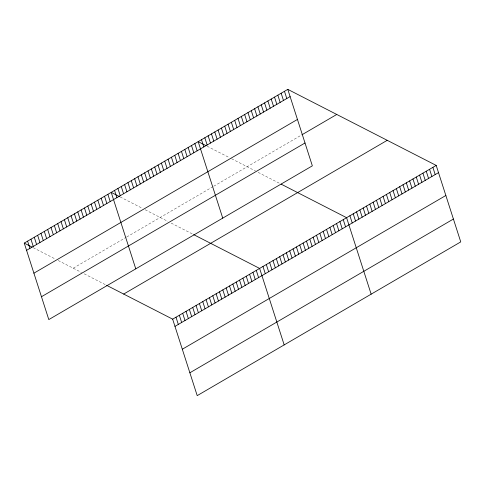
<?xml version="1.0" encoding="UTF-8"?>
<svg xmlns="http://www.w3.org/2000/svg" width="485" height="485" viewBox="0 0 485 485"><rect width="100%" height="100%" fill="white"/><g stroke="black" fill="none" stroke-linecap="round" stroke-linejoin="round"><path stroke-width="0.36" stroke-dasharray="2.42 1.82" d="M73.223 268.205L126.185 237.304M126.743 236.983L212.6 186.901M213.709 186.246L301.367 135.115M207.095 146.203L229.35 157.607M231.581 158.747L255.389 170.95M258.129 172.357L280.069 183.597M120.122 196.934L142.384 208.344M145.167 209.769L167.871 221.402M171.163 223.088L192.551 234.049M33.156 247.671L55.417 259.075M58.2 260.506L81.45 272.418M84.19 273.825L106.13 285.065"/><path stroke-width="0.73" d="M287.793 89.367L312.346 165.846L48.803 319.585L24.25 243.106L287.793 89.367L436.197 165.415L460.75 241.894L197.207 395.633L172.654 319.154L106.676 285.35M26.572 250.333L290.115 96.588M33.908 273.182L297.45 119.443M301.919 134.794L336.766 114.46M41.468 296.729L305.01 142.99M123.681 294.062L387.224 140.323M172.654 319.154L436.197 165.415M174.97 326.381L438.513 172.642M182.311 349.236L445.854 195.491M189.871 372.783L453.414 219.038M205.979 145.633L198.189 141.638L222.742 218.117M281.167 184.161L346.593 217.686L371.146 294.165M119.565 196.649L111.217 192.375L135.776 268.848M193.648 234.613L259.62 268.423L284.174 344.902M24.25 243.106L32.04 247.101M432.875 167.355L435.197 174.576M429.558 169.289L431.88 176.51M426.242 171.223L428.558 178.45M422.92 173.163L425.242 180.384M419.604 175.097L421.92 182.318M416.282 177.031L418.603 184.258M412.965 178.971L415.287 186.191M409.649 180.905L411.965 188.125M406.327 182.839L408.649 190.065M403.011 184.779L405.327 191.999M399.688 186.713L402.01 193.933M396.372 188.647L398.688 195.873M393.05 190.587L395.372 197.807M389.734 192.521L392.056 199.747M386.418 194.455L388.734 201.681M383.095 196.395L385.417 203.615M379.779 198.329L382.095 205.555M376.457 200.263L378.779 207.489M373.141 202.203L375.463 209.423M369.825 204.137L372.14 211.363M366.502 206.07L368.824 213.297M363.186 208.01L365.502 215.231M359.864 209.944L362.186 217.171M356.548 211.878L358.864 219.105M353.225 213.818L355.547 221.039M349.909 215.752L352.231 222.979M343.247 219.638L345.562 226.865M339.9 221.59L342.222 228.817M336.554 223.543L338.876 230.769M333.213 225.495L335.529 232.715M329.867 227.447L332.183 234.667M284.477 91.301L286.793 98.528M326.52 229.399L328.842 236.619M281.154 93.235L283.476 100.462M323.174 231.345L325.496 238.571M277.838 95.175L280.154 102.396M319.833 233.297L322.149 240.524M274.516 97.109L276.838 104.336M316.487 235.249L318.803 242.476M271.2 99.049L273.522 106.27M313.14 237.201L315.462 244.428M267.884 100.983L270.2 108.203M309.794 239.153L312.116 246.374M264.561 102.917L266.883 110.144M306.453 241.106L308.769 248.326M261.245 104.857L263.561 112.077M303.107 243.058L305.423 250.278M257.923 106.791L260.245 114.011M299.76 245.01L302.082 252.23M254.607 108.725L256.929 115.951M296.414 246.956L298.736 254.182M251.291 110.665L253.606 117.885M293.073 248.908L295.389 256.135M247.968 112.599L250.29 119.819M289.727 250.86L292.049 258.087M244.652 114.533L246.968 121.759M286.38 252.812L288.702 260.039M241.33 116.473L243.652 123.693M283.034 254.764L285.356 261.985M238.014 118.407L240.33 125.627M279.693 256.717L282.009 263.937M234.698 120.341L237.013 127.567M276.347 258.669L278.669 265.889M231.375 122.281L233.697 129.501M273 260.615L275.322 267.841M228.059 124.215L230.375 131.435M269.654 262.567L271.976 269.793M224.737 126.148L227.059 133.375M266.313 264.519L268.629 271.745M221.421 128.088L223.737 135.309M262.967 266.471L265.289 273.698M218.098 130.022L220.42 137.243M214.782 131.956L217.104 139.183M256.274 270.375L258.596 277.596M211.466 133.896L213.782 141.117M252.934 272.327L255.249 279.548M208.144 135.83L210.466 143.051M249.587 274.28L251.909 281.5M204.828 137.764L207.143 144.991M246.241 276.226L248.562 283.452M201.505 139.704L203.827 146.925M242.894 278.178L245.216 285.404M239.554 280.13L241.869 287.356M194.843 143.59L197.165 150.811M236.207 282.082L238.529 289.309M191.496 145.542L193.818 152.763M232.861 284.034L235.183 291.255M188.156 147.495L190.472 154.715M229.514 285.986L231.836 293.207M184.809 149.441L187.131 156.667M226.174 287.938L228.49 295.159M181.463 151.393L183.785 158.619M222.827 289.885L225.149 297.111M178.116 153.345L180.438 160.571M219.481 291.837L221.803 299.063M174.776 155.297L177.092 162.523M216.134 293.789L218.456 301.015M171.429 157.249L173.751 164.47M212.794 295.741L215.11 302.967M168.083 159.201L170.405 166.422M209.447 297.693L211.769 304.913M164.736 161.153L167.058 168.374M206.101 299.645L208.423 306.866M161.396 163.099L163.712 170.326M202.754 301.597L205.076 308.818M158.049 165.052L160.371 172.278M199.414 303.549L201.73 310.77M154.703 167.004L157.025 174.23M196.067 305.495L198.389 312.722M151.356 168.956L153.678 176.182M192.721 307.448L195.043 314.674M148.016 170.908L150.332 178.134M189.374 309.4L191.696 316.626M144.669 172.86L146.991 180.081M186.034 311.352L188.35 318.578M141.323 174.812L143.645 182.033M182.687 313.304L185.009 320.524M137.976 176.764L140.298 183.985M179.341 315.256L181.663 322.476M134.636 178.71L136.952 185.937M175.994 317.208L178.316 324.429M131.29 180.662L133.611 187.889M127.943 182.615L130.265 189.841M124.596 184.567L126.918 191.793M121.256 186.519L123.572 193.739M117.91 188.471L120.231 195.691M114.563 190.423L116.885 197.644M107.876 194.321L110.192 201.548M104.53 196.273L106.852 203.5M101.183 198.226L103.505 205.452M97.837 200.178L100.159 207.404M94.496 202.13L96.812 209.35M91.15 204.082L93.472 211.302M87.803 206.034L90.125 213.254M84.457 207.98L86.779 215.207M81.116 209.932L83.432 217.159M77.77 211.884L80.092 219.111M74.423 213.837L76.745 221.063M71.077 215.789L73.399 223.009M67.736 217.741L70.052 224.961M64.39 219.693L66.712 226.913M61.043 221.645L63.365 228.865M57.697 223.591L60.019 230.818M54.356 225.543L56.672 232.77M51.01 227.495L53.332 234.722M47.663 229.447L49.985 236.674M44.317 231.4L46.639 238.62M40.976 233.352L43.292 240.572M37.63 235.304L39.952 242.524M34.283 237.25L36.605 244.476M30.937 239.202L33.259 246.428M27.596 241.154L29.912 248.381"/></g></svg>
